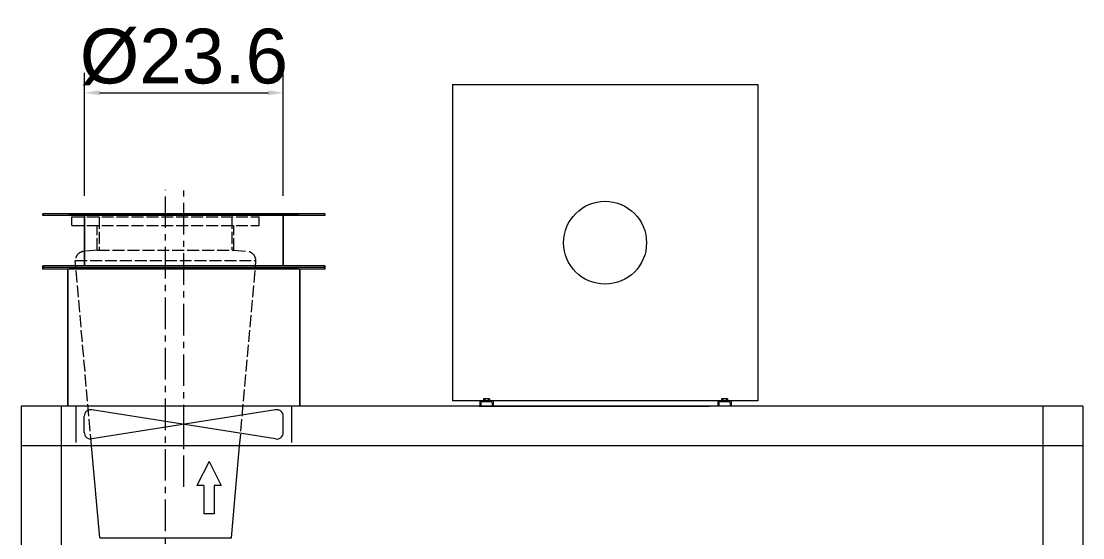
# Model space of a CAD drawing. Header units: inches. Extents: x 0 to 22015, y 0 to 16774.
# Drawn here: x 10166 to 13366, y 12522 to 14080 of the extents above; entities that cross this region are included whole.
import ezdxf

# ---------------------------------------------------------------- set-up
doc = ezdxf.new("R2010")
doc.units = ezdxf.units.IN
doc.header["$MEASUREMENT"] = 0
doc.linetypes.add('ACAD_ISO02W100', pattern=[15, 12, -3])
doc.linetypes.add('CENTER', pattern=[50.8, 31.75, -6.35, 6.35, -6.35])
doc.layers.get('Defpoints').update_dxf_attribs({"lineweight": 5})
doc.layers.add('CAXA0', color=7, linetype='Continuous', lineweight=5)
doc.layers.add('CAXA1', color=5, linetype='CENTER', lineweight=5)
doc.styles.add('Roman', font='arial.ttf')
doc.styles.get("Standard").update_dxf_attribs({"font": 'arial.ttf'})
doc.dimstyles.new('ISO-25', dxfattribs={"dimscale": 30, "dimtxt": 1.5, "dimasz": 1.5, "dimexe": 2, "dimexo": 2, "dimtad": 1, "dimtih": 1, "dimtoh": 1, "dimdec": 1, "dimlfac": 0.03937, "dimdsep": 46, "dimtxsty": 'Standard', "dimcen": 2.5, "dimclrd": 7, "dimclre": 7, "dimclrt": 7, "dimadec": 0, "dimazin": 0, "dimtfac": 1, "dimtdec": 1, "dimtmove": 0, "dimatfit": 3, "dimfxl": 1, "dimlwd": 5, "dimlwe": 5, "dimarcsym": 0})

# ---------------------------------------------------------------- blocks, each defined once
blk = doc.blocks.new('*D38')
at = {"color": 7, "linetype": 'Continuous', "lineweight": 5, "transparency": 16777216}
for p, q in [((10356.9, 13553.1), (10356.9, 13924.4)), ((10955.9, 13553.1), (10955.9, 13924.4)), ((10401.9, 13864.4), (10910.9, 13864.4))]:
    blk.add_line(p, q, dxfattribs=at)
at = {"color": 7, "transparency": 16777216}
for points in [[(10401.9, 13871.9), (10401.9, 13856.9), (10356.9, 13864.4)], [(10910.9, 13871.9), (10910.9, 13856.9), (10955.9, 13864.4)]]:
    blk.add_solid(points, dxfattribs=at)
at = {"layer": 'Defpoints', "color": 0, "transparency": 16777216}
for p in [(10955.9, 13864.4), (10356.9, 13493.1), (10955.9, 13493.1)]:
    blk.add_point(p, dxfattribs=at)
at = {"color": 7, "lineweight": 5, "transparency": 16777216, "insert": (10656.4, 13972), "char_height": 165, "attachment_point": 5, "style": 'Roman'}
blk.add_mtext('%%C23.6', dxfattribs=at)

msp = doc.modelspace()

# ---------------------------------------------------------------- linework, layer by layer
at = {"color": 7, "lineweight": 5}
for p, q in [((11465.94, 13889.12), (12385.94, 13889.12)), ((11465.94, 13889.12), (11465.94, 12935.12)), ((12385.94, 13889.12), (12385.94, 12935.12)), ((10308.94, 13499.12), (11001.94, 13499.12)), ((10355.44, 13498.12), (10355.44, 13342.12)), ((10356.44, 13499.12), (10356.44, 13342.12)), ((10954.44, 13499.12), (10954.44, 13342.12)), ((10955.44, 13499.12), (10955.44, 13342.12)), ((10954.44, 13400.12), (10955.44, 13400.12)), ((10954.44, 13394.12), (10955.44, 13394.12)), ((10954.44, 13394.12), (10954.44, 13342.12)), ((10955.44, 13394.12), (10955.44, 13342.12)), ((10308.94, 13337.12), (11001.94, 13337.12)), ((12385.94, 12935.12), (11465.94, 12935.12)), ((11548.44, 12935.12), (11548.44, 12919.12)), ((11551.44, 12929.12), (11551.44, 12919.12)), ((11582.44, 12932.12), (11554.44, 12932.12)), ((11559.2, 12940.79), (11559.2, 12935.12)), ((11577.67, 12935.12), (11559.2, 12935.12)), ((11575.36, 12941.52), (11561.51, 12941.52)), ((11563.44, 12935.12), (11564.19, 12933.62)), ((11573.44, 12935.12), (11563.44, 12935.12)), ((11573.44, 12933.62), (11563.44, 12933.62)), ((11563.82, 12940.79), (11563.82, 12935.12)), ((11573.44, 12935.12), (11572.69, 12933.62)), ((11573.05, 12940.79), (11573.05, 12935.12)), ((11577.67, 12940.79), (11577.67, 12935.12)), ((11585.44, 12929.12), (11585.44, 12919.12)), ((11588.44, 12935.12), (11588.44, 12919.12)), ((12265.94, 12935.12), (12265.94, 12919.12)), ((12265.96, 12935.12), (12265.96, 12919.12)), ((12268.94, 12929.12), (12268.94, 12919.12)), ((12299.94, 12932.12), (12271.94, 12932.12)), ((12299.96, 12932.12), (12271.96, 12932.12)), ((12276.7, 12940.79), (12276.7, 12935.12)), ((12292.86, 12941.52), (12279.01, 12941.52)), ((12281.32, 12940.79), (12281.32, 12935.12)), ((12290.55, 12940.79), (12290.55, 12935.12)), ((12295.17, 12940.79), (12295.17, 12935.12)), ((12302.94, 12929.12), (12302.94, 12919.12)), ((12305.94, 12935.12), (12305.94, 12919.12)), ((10165.94, 12919.12), (10165.94, 10819.12)), ((13365.94, 12919.12), (10165.94, 12919.12)), ((10285.94, 12919.12), (10285.94, 10819.12)), ((11002.94, 12919.12), (10308.94, 12919.12)), ((11545.94, 12919.12), (12240.96, 12919.12)), ((13245.94, 12919.12), (13245.94, 10819.12)), ((13365.94, 12919.12), (13365.94, 10819.12)), ((13365.94, 12799.12), (10165.94, 12799.12)), ((10402.5, 12521.95), (10377.99, 12799.12)), ((10799.89, 12521.95), (10824.32, 12799.12)), ((10402.5, 12521.95), (10799.89, 12521.95))]:
    msp.add_line(p, q, dxfattribs=at)
at = {"color": 7, "linetype": 'ACAD_ISO02W100', "lineweight": 5, "ltscale": 3}
for p, q in [((10318.44, 13463.95), (10318.44, 13489.95)), ((10318.44, 13489.95), (10883.44, 13489.95)), ((10400.94, 13489.95), (10400.94, 13389.95)), ((10800.94, 13489.95), (10800.94, 13389.95)), ((10883.44, 13463.95), (10883.44, 13489.95)), ((10318.44, 13463.95), (10883.44, 13463.95)), ((10394.94, 13389.95), (10394.94, 13463.95)), ((10806.94, 13389.95), (10806.94, 13463.95)), ((10396.3, 13389.96), (10355.92, 13386.42)), ((10396.3, 13389.96), (10805.87, 13389.95)), ((10805.87, 13389.95), (10846.21, 13386.42)), ((10328.57, 13357.95), (10873.57, 13357.95)), ((10377.99, 12799.12), (10328.57, 13357.95)), ((10824.32, 12799.12), (10873.57, 13357.95))]:
    msp.add_line(p, q, dxfattribs=at)
at = {"color": 7, "linetype": 'Continuous', "lineweight": 5, "ltscale": 15}
for p, q in [((10330.94, 12919.12), (10330.94, 12809.12)), ((10932.79, 12820.06), (10379.08, 12908.17)), ((10932.79, 12908.17), (10379.08, 12820.06)), ((10655.94, 12809.12), (10655.94, 12919.12)), ((10980.94, 12919.12), (10980.94, 12809.12)), ((10355.94, 12839.82), (10355.94, 12888.42)), ((10955.94, 12839.82), (10955.94, 12888.42)), ((10732.29, 12752.03), (10695.68, 12679.43)), ((10732.29, 12752.03), (10768.91, 12679.43)), ((10716.87, 12679.43), (10695.68, 12679.43)), ((10716.87, 12679.43), (10716.87, 12594.23)), ((10768.91, 12679.43), (10747.72, 12679.43)), ((10747.72, 12679.43), (10747.72, 12594.23)), ((10747.72, 12594.23), (10716.87, 12594.23))]:
    msp.add_line(p, q, dxfattribs=at)
at = {"color": 7, "lineweight": 5}
msp.add_circle((11925.94, 13412.12), 125, dxfattribs=at)
at = {"color": 7, "linetype": 'ACAD_ISO02W100', "lineweight": 5, "ltscale": 3}
for centre, start, end in [((10358.53, 13356.54), 95, 177.29569), ((10843.6, 13356.54), 2.70431, 85)]:
    msp.add_arc(centre, 30, start, end, dxfattribs=at)
at = {"color": 7, "lineweight": 5}
for centre, radius, start, end in [((11554.44, 12929.12), 3, 90, 180), ((11561.51, 12937.49), 4.02, 54.96996, 125.03004), ((11568.44, 12926.52), 15, 72.06607, 107.93393), ((11575.36, 12937.49), 4.02, 54.96996, 125.03004), ((11582.44, 12929.12), 3, 0, 90), ((12271.94, 12929.12), 3, 90, 180), ((12279.01, 12937.49), 4.02, 54.96996, 125.03004), ((12285.94, 12926.52), 15, 72.06607, 107.93393), ((12292.86, 12937.49), 4.02, 54.96996, 125.03004), ((12299.94, 12929.12), 3, 0, 90)]:
    msp.add_arc(centre, radius, start, end, dxfattribs=at)
at = {"color": 7, "linetype": 'Continuous', "lineweight": 5, "ltscale": 15}
for centre, start, end in [((10375.94, 12888.42), 80.95922, 180), ((10935.94, 12888.42), 0, 99.04078), ((10375.94, 12839.82), 180, 279.04078), ((10935.94, 12839.82), 260.95922, 0)]:
    msp.add_arc(centre, 20, start, end, dxfattribs=at)
at = {"layer": 'CAXA0', "color": 7, "linetype": 'Continuous', "lineweight": 5}
for p, q in [((11080.94, 13499.12), (10230.94, 13499.12)), ((10230.94, 13494.12), (10230.94, 13499.12)), ((10230.94, 13499.12), (10230.94, 13494.12)), ((11080.94, 13494.12), (10230.94, 13494.12)), ((11080.94, 13494.12), (11080.94, 13499.12)), ((11080.94, 13499.12), (11080.94, 13494.12)), ((11080.94, 13342.12), (10230.94, 13342.12)), ((10230.94, 13337.12), (10230.94, 13342.12)), ((10230.94, 13342.12), (10230.94, 13337.12)), ((11080.94, 13337.12), (10230.94, 13337.12)), ((10230.94, 13332.12), (10230.94, 13337.12)), ((10230.94, 13337.12), (10230.94, 13332.12)), ((11080.94, 13332.12), (10230.94, 13332.12)), ((10305.94, 12919.12), (10305.94, 13332.12)), ((10305.94, 13332.12), (10305.94, 12919.12)), ((11005.94, 12919.12), (11005.94, 13332.12)), ((11005.94, 13332.12), (11005.94, 12919.12)), ((11080.94, 13337.12), (11080.94, 13342.12)), ((11080.94, 13342.12), (11080.94, 13337.12)), ((11080.94, 13332.12), (11080.94, 13337.12)), ((11080.94, 13337.12), (11080.94, 13332.12))]:
    msp.add_line(p, q, dxfattribs=at)
at = {"layer": 'CAXA1', "linetype": 'CENTER', "lineweight": 5, "ltscale": 3}
for p, q in [((10600.94, 11322.93), (10600.94, 13571.6)), ((10655.94, 12675.33), (10655.94, 13569.29))]:
    msp.add_line(p, q, dxfattribs=at)

# ---------------------------------------------------------------- dimensions: what is measured, and where the dimension line sits
at = {"color": 7, "lineweight": 5}
dim = msp.add_linear_dim(base=(10955.94, 13864.43), p1=(10356.94, 13493.12), p2=(10955.94, 13493.12), text='%%C23.6', dimstyle='ISO-25', override={"dimtxt": 5.5, "dimpost": '\\X', "dimtxsty": 'Roman', "dimtmove": 1}, dxfattribs=at)
dim.commit()
dim.dimension.update_dxf_attribs({"geometry": '*D38', "text_midpoint": (10656.44, 13864.43), "dimtype": 160})

doc.saveas('drawing.dxf')
